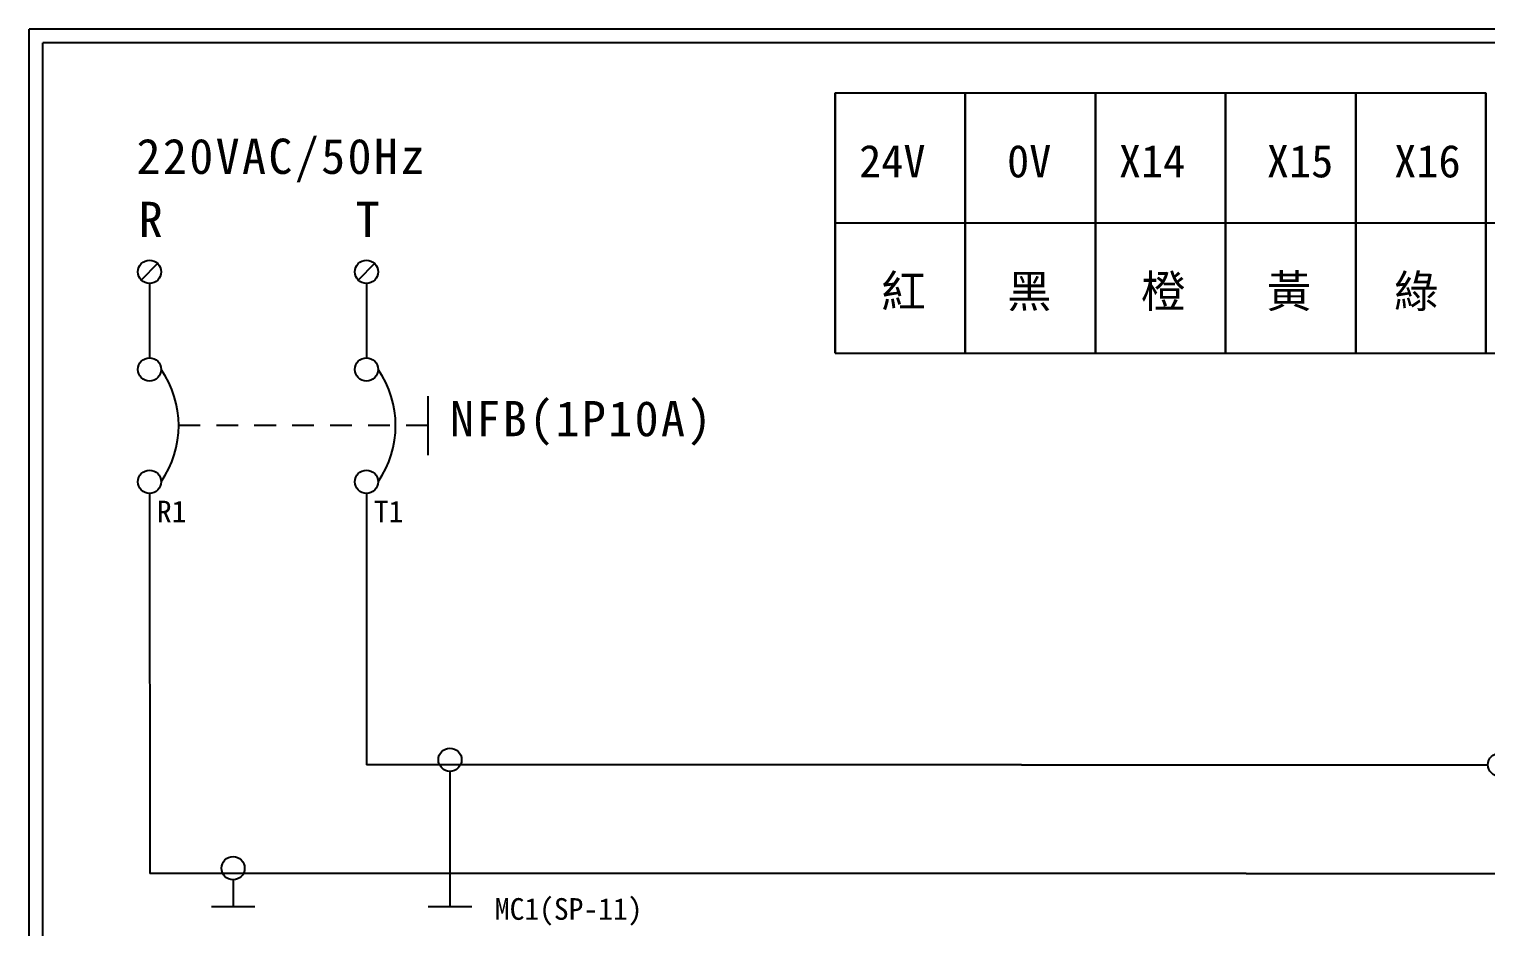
# Model space of a CAD drawing. Extents: x 10 to 297, y 3 to 207.
# Drawn here: x 10 to 144.3, y 124.2 to 207 of the extents above; entities that cross this region are included whole.
import ezdxf

# ---------------------------------------------------------------- set-up
doc = ezdxf.new("R2010")
doc.units = 0
doc.linetypes.add('HIDDEN9', pattern=[3.5, 2, -1.5])
doc.layers.get('0').update_dxf_attribs({"linetype": 'CONTINUOUS'})
doc.layers.add('圖框層', color=7, linetype='CONTINUOUS')
doc.layers.add('標尺寸層', color=3, linetype='CONTINUOUS')
doc.styles.add('STSL', font='kaiu.ttf')
doc.styles.add('標楷體', font='kaiu.ttf')

# ---------------------------------------------------------------- blocks, each defined once
blk = doc.blocks.new('FUSE')
at = {"color": 7}
for p, q in [((0, 0), (2.14, 0)), ((14.64, 0), (16.78, 0))]:
    blk.add_line(p, q, dxfattribs=at)
for centre in [(3.21, 0), (13.56, 0)]:
    blk.add_circle(centre, 1.07)
for centre, start, end in [((5.8, 0), 0, 156.116), ((10.98, 0), 180, 336.116)]:
    blk.add_arc(centre, 2.59, start, end, dxfattribs=at)

msp = doc.modelspace()

# ---------------------------------------------------------------- linework, layer by layer
for p, q in [((21.85, 185.35), (20.34, 183.83)), ((41.85, 185.35), (40.34, 183.83)), ((21.1, 164.1), (21.12, 129.12)), ((41.1, 164.1), (41.11, 139.12)), ((101.5, 139.12), (41.11, 139.12)), ((122.2, 129.12), (21.12, 129.12))]:
    msp.add_line(p, q)
at = {"color": 7, "linetype": 'HIDDEN9'}
msp.add_line((46.76, 170.41), (23.79, 170.41), dxfattribs=at)
for centre in [(21.1, 184.59), (41.1, 184.59), (21.1, 175.59), (41.1, 175.59), (21.1, 165.23), (41.1, 165.23), (48.8, 139.6), (28.8, 129.6)]:
    msp.add_circle(centre, 1.07)
at = {"color": 7}
for centre in [(14.74, 170.41), (34.74, 170.41)]:
    msp.add_arc(centre, 9.05, 325.1286, 34.8714, dxfattribs=at)
at = {"layer": '圖框層', "color": 7}
for p, q in [((297, 206.97), (10, 206.97)), ((10, 3), (10, 206.97)), ((295.75, 205.72), (11.25, 205.72)), ((11.25, 4.25), (11.25, 205.72))]:
    msp.add_line(p, q, dxfattribs=at)
at = {"layer": '標尺寸層', "color": 7}
for p, q in [((84.3, 201.1), (84.3, 189.1)), ((84.3, 201.1), (96.3, 201.1)), ((84.3, 189.1), (84.3, 201.1)), ((84.3, 201.1), (84.3, 189.1)), ((84.3, 201.1), (96.3, 201.1)), ((84.3, 189.1), (84.3, 201.1)), ((96.3, 201.1), (96.3, 189.1)), ((96.3, 201.1), (108.3, 201.1)), ((96.3, 189.1), (96.3, 201.1)), ((96.3, 201.1), (96.3, 189.1)), ((96.3, 189.1), (96.3, 201.1)), ((108.3, 201.1), (108.3, 189.1)), ((108.3, 201.1), (120.3, 201.1)), ((108.3, 189.1), (108.3, 201.1)), ((120.3, 201.1), (120.3, 189.1)), ((120.3, 189.1), (120.3, 201.1)), ((120.3, 201.1), (132.3, 201.1)), ((132.3, 201.1), (132.3, 189.1)), ((132.3, 201.1), (144.3, 201.1)), ((132.3, 189.1), (132.3, 201.1)), ((144.3, 201.1), (144.3, 189.1)), ((144.3, 189.1), (144.3, 201.1)), ((84.3, 189.1), (84.3, 177.1)), ((84.3, 189.1), (96.3, 189.1)), ((84.3, 177.1), (84.3, 189.1)), ((84.3, 189.1), (84.3, 177.1)), ((84.3, 189.1), (96.3, 189.1)), ((84.3, 177.1), (84.3, 189.1)), ((96.3, 189.1), (96.3, 177.1)), ((96.3, 189.1), (108.3, 189.1)), ((96.3, 177.1), (96.3, 189.1)), ((96.3, 189.1), (96.3, 177.1)), ((96.3, 177.1), (96.3, 189.1)), ((108.3, 189.1), (108.3, 177.1)), ((108.3, 189.1), (120.3, 189.1)), ((108.3, 177.1), (108.3, 189.1)), ((120.3, 189.1), (120.3, 177.1)), ((120.3, 177.1), (120.3, 189.1)), ((120.3, 189.1), (132.3, 189.1)), ((132.3, 189.1), (132.3, 177.1)), ((132.3, 189.1), (144.3, 189.1)), ((132.3, 177.1), (132.3, 189.1)), ((144.3, 189.1), (144.3, 177.1)), ((144.3, 177.1), (144.3, 189.1)), ((21.1, 183.52), (21.1, 176.66)), ((41.1, 183.52), (41.1, 176.66)), ((46.76, 173.14), (46.76, 167.68)), ((21.1, 164.16), (21.1, 164.1)), ((41.1, 164.16), (41.1, 164.1)), ((48.8, 138.53), (48.8, 126.07)), ((101.5, 139.12), (142.36, 139.14)), ((122.2, 129.12), (142.2, 129.12)), ((142.2, 129.12), (158.88, 129.12)), ((28.8, 128.53), (28.8, 126.07)), ((26.8, 126.07), (30.8, 126.07)), ((46.8, 126.07), (50.8, 126.07)), ((46.8, 126.07), (50.8, 126.07))]:
    msp.add_line(p, q, dxfattribs=at)
at = {"layer": '標尺寸層', "color": 0}
for p, q in [((84.3, 189.1), (204.3, 189.1)), ((84.3, 177.1), (204.3, 177.1))]:
    msp.add_line(p, q, dxfattribs=at)

# ---------------------------------------------------------------- block references
at = {"color": 7}
msp.add_blockref('FUSE', (142.36, 139.14), dxfattribs=at)

# ---------------------------------------------------------------- texts
at = {"color": 0, "char_height": 3.25, "style": '標楷體'}
for s, insert, width, attachment_point in [('\\pt6.5;{\\T1.1;220VAC/50Hz}', (19.9, 196.87), 35.213, 1), ('\\pt6.5;{\\T1.1;R}', (20.1, 191.05), 2, 1), ('\\pt6.5;{\\T1.1;T}', (40.1, 191.05), 2, 1), ('\\pt6.5;{\\T1.1;NFB(1P10A)}', (60.96, 172.68), 24.6072, 2)]:
    msp.add_mtext(s, dxfattribs=dict(at, insert=insert, width=width, attachment_point=attachment_point))
at = {"layer": '圖框層', "color": 7, "style": 'STSL'}
for s, p in [('24V', (86.52, 193.3)), (' 0V', (98.12, 193.3)), ('X14', (110.47, 193.3)), (' X15', (122.07, 193.3)), (' X16', (133.81, 193.3)), (' 紅', (86.52, 181.3)), (' 黑', (98.12, 181.3)), (' 橙', (110.47, 181.3)), (' 黃', (122.07, 181.3)), (' 綠', (133.81, 181.3))]:
    msp.add_text(s, height=3, dxfattribs=at).set_placement(p)
at = {"layer": '圖框層', "color": 4, "style": 'STSL'}
for s, p in [('R1', (21.78, 161.49)), ('T1', (41.78, 161.49)), ('MC1(SP-11)', (52.94, 124.84))]:
    msp.add_text(s, height=2, dxfattribs=at).set_placement(p)

doc.saveas('drawing.dxf')
